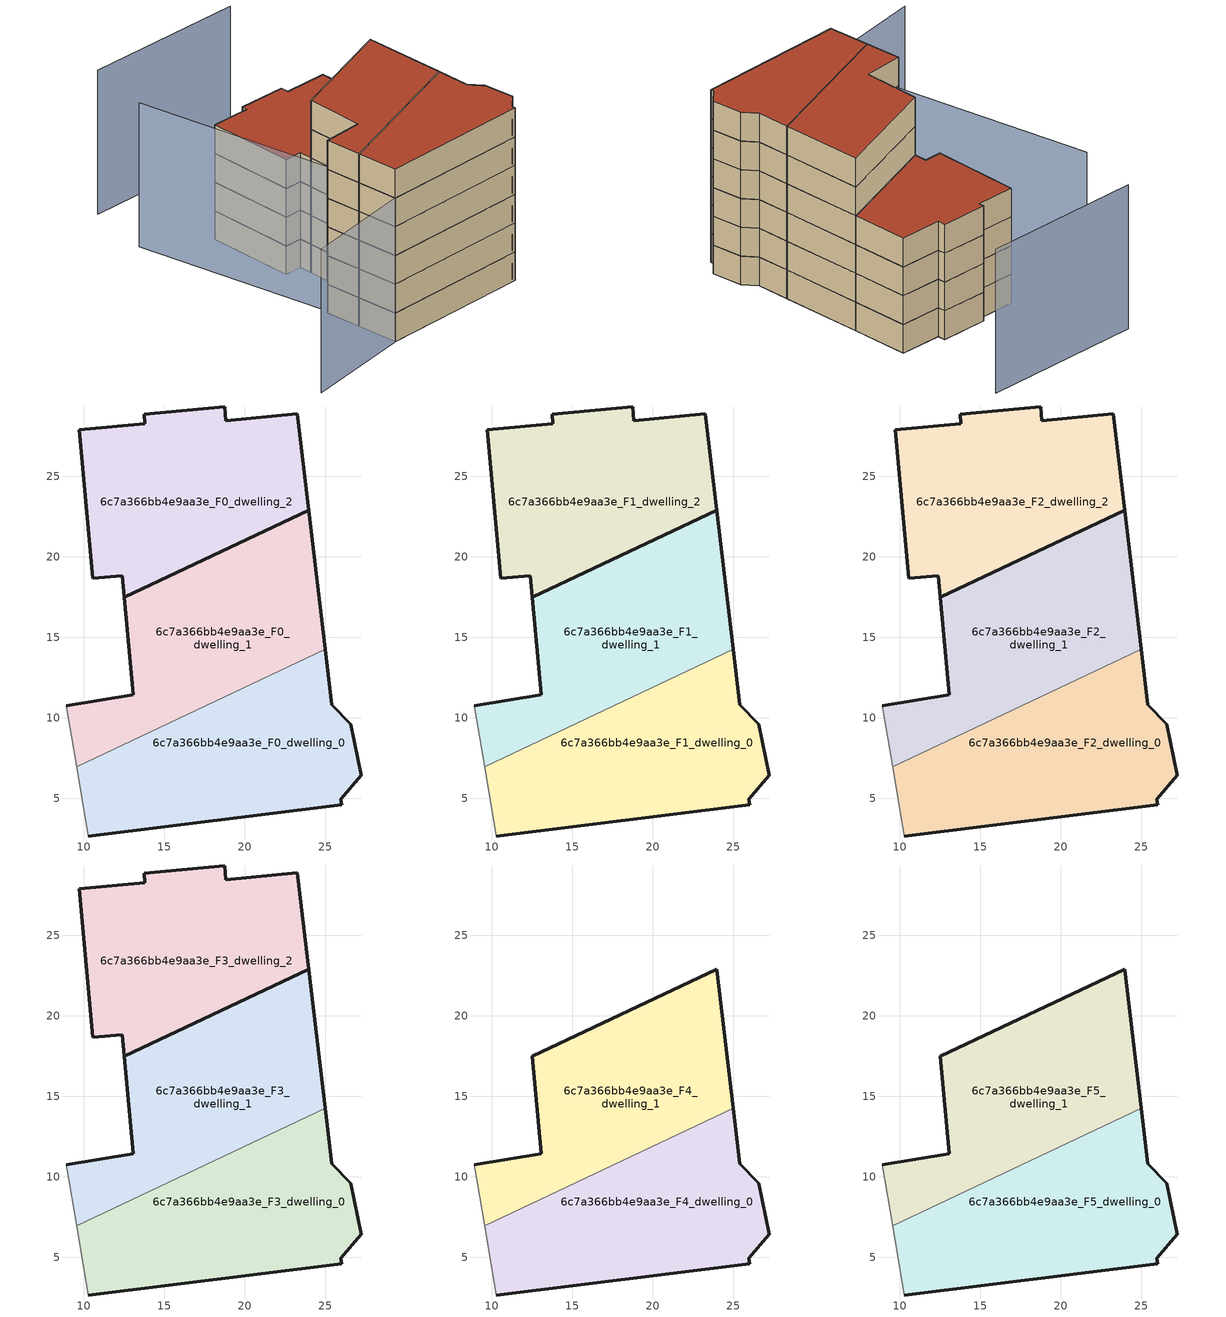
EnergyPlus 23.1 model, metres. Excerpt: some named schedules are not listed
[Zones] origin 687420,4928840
6c7a366bb4e9aa3e_F0_dwelling_0
 floor ground (EU_floor_Construction): 26.02,4.59 25.96,4.93 27.23,6.42 26.58,9.59 25.4,10.83 24.99,14.26 9.55,6.98 10.27,2.67 z0
 wall outside (EU_wall_Construction): 24.99,14.26 25.4,10.83 26.58,9.59 27.23,6.42 25.96,4.93 26.02,4.59 10.27,2.67 z0:3
 wall adiabatic (EU_wall_Construction): 10.27,2.67 9.55,6.98 z0:3
 wall to 6c7a366bb4e9aa3e_F0_dwelling_1 (EU_wall_Construction): 9.54,6.98 24.99,14.26 z0:3
6c7a366bb4e9aa3e_F0_dwelling_1
 floor ground (EU_floor_Construction): 24.99,14.26 23.97,22.91 12.52,17.51 13.08,11.42 8.91,10.76 9.55,6.98 z0
 wall outside (EU_wall_Construction): 8.91,10.76 13.08,11.42 12.52,17.51 23.97,22.91 24.99,14.26 z0:3
 wall adiabatic (EU_wall_Construction): 9.55,6.98 8.91,10.76 z0:3
6c7a366bb4e9aa3e_F0_dwelling_2
 floor ground (EU_floor_Construction): 23.97,22.91 23.27,28.88 18.83,28.47 18.75,29.32 13.74,28.86 13.79,28.28 9.71,27.91 10.56,18.67 12.4,18.84 12.52,17.51 z0
 wall outside (EU_wall_Construction): 9.71,27.91 13.79,28.28 13.74,28.86 18.75,29.32 18.83,28.47 23.27,28.88 23.97,22.91 12.52,17.51 12.4,18.84 10.56,18.67 9.71,27.91 z0:3
6c7a366bb4e9aa3e_F1_dwelling_0
 floor to 6c7a366bb4e9aa3e_F0_dwelling_0 (EU_floor_Construction): 26.02,4.59 25.96,4.93 27.23,6.42 26.58,9.59 25.4,10.83 24.99,14.26 9.54,6.98 10.27,2.67 z3
 wall outside (EU_wall_Construction): 24.99,14.26 25.4,10.83 26.58,9.59 27.23,6.42 25.96,4.93 26.02,4.59 10.27,2.67 z3:6
 wall adiabatic (EU_wall_Construction): 10.27,2.67 9.55,6.98 z3:6
 wall to 6c7a366bb4e9aa3e_F1_dwelling_1 (EU_wall_Construction): 9.54,6.98 24.99,14.26 z3:6
6c7a366bb4e9aa3e_F1_dwelling_1
 floor to 6c7a366bb4e9aa3e_F0_dwelling_1 (EU_floor_Construction): 24.99,14.26 23.97,22.91 12.52,17.51 13.08,11.42 8.91,10.76 9.54,6.98 z3
 wall outside (EU_wall_Construction): 8.91,10.76 13.08,11.42 12.52,17.51 23.97,22.91 24.99,14.26 z3:6
 wall adiabatic (EU_wall_Construction): 9.55,6.98 8.91,10.76 z3:6
6c7a366bb4e9aa3e_F1_dwelling_2
 floor to 6c7a366bb4e9aa3e_F0_dwelling_2 (EU_floor_Construction): 23.97,22.91 23.27,28.88 18.83,28.47 18.75,29.32 13.74,28.86 13.79,28.28 9.71,27.91 10.56,18.67 12.4,18.84 12.52,17.51 z3
 wall outside (EU_wall_Construction): 9.71,27.91 13.79,28.28 13.74,28.86 18.75,29.32 18.83,28.47 23.27,28.88 23.97,22.91 12.52,17.51 12.4,18.84 10.56,18.67 9.71,27.91 z3:6
6c7a366bb4e9aa3e_F2_dwelling_0
 floor to 6c7a366bb4e9aa3e_F1_dwelling_0 (EU_floor_Construction): 26.02,4.59 25.96,4.93 27.23,6.42 26.58,9.59 25.4,10.83 24.99,14.26 9.54,6.98 10.27,2.67 z6
 wall outside (EU_wall_Construction): 24.99,14.26 25.4,10.83 26.58,9.59 27.23,6.42 25.96,4.93 26.02,4.59 10.27,2.67 z6:9
 wall adiabatic (EU_wall_Construction): 10.27,2.67 9.55,6.98 z6:9
 wall to 6c7a366bb4e9aa3e_F2_dwelling_1 (EU_wall_Construction): 9.54,6.98 24.99,14.26 z6:9
6c7a366bb4e9aa3e_F2_dwelling_1
 floor to 6c7a366bb4e9aa3e_F1_dwelling_1 (EU_floor_Construction): 24.99,14.26 23.97,22.91 12.52,17.51 13.08,11.42 8.91,10.76 9.54,6.98 z6
 wall outside (EU_wall_Construction): 8.91,10.76 13.08,11.42 12.52,17.51 23.97,22.91 24.99,14.26 z6:9
 wall adiabatic (EU_wall_Construction): 9.55,6.98 8.91,10.76 z6:9
6c7a366bb4e9aa3e_F2_dwelling_2
 floor to 6c7a366bb4e9aa3e_F1_dwelling_2 (EU_floor_Construction): 23.97,22.91 23.27,28.88 18.83,28.47 18.75,29.32 13.74,28.86 13.79,28.28 9.71,27.91 10.56,18.67 12.4,18.84 12.52,17.51 z6
 wall outside (EU_wall_Construction): 9.71,27.91 13.79,28.28 13.74,28.86 18.75,29.32 18.83,28.47 23.27,28.88 23.97,22.91 12.52,17.51 12.4,18.84 10.56,18.67 9.71,27.91 z6:9
6c7a366bb4e9aa3e_F3_dwelling_0
 floor to 6c7a366bb4e9aa3e_F2_dwelling_0 (EU_floor_Construction): 26.02,4.59 25.96,4.93 27.23,6.42 26.58,9.59 25.4,10.83 24.99,14.26 9.54,6.98 10.27,2.67 z9
 wall outside (EU_wall_Construction): 24.99,14.26 25.4,10.83 26.58,9.59 27.23,6.42 25.96,4.93 26.02,4.59 10.27,2.67 z9:12
 wall adiabatic (EU_wall_Construction): 10.27,2.67 9.55,6.98 z9:12
 wall to 6c7a366bb4e9aa3e_F3_dwelling_1 (EU_wall_Construction): 9.54,6.98 24.99,14.26 z9:12
6c7a366bb4e9aa3e_F3_dwelling_1
 floor to 6c7a366bb4e9aa3e_F2_dwelling_1 (EU_floor_Construction): 24.99,14.26 23.97,22.91 12.52,17.51 13.08,11.42 8.91,10.76 9.54,6.98 z9
 wall outside (EU_wall_Construction): 8.91,10.76 13.08,11.42 12.52,17.51 23.97,22.91 24.99,14.26 z9:12
 wall adiabatic (EU_wall_Construction): 9.55,6.98 8.91,10.76 z9:12
6c7a366bb4e9aa3e_F3_dwelling_2
 floor to 6c7a366bb4e9aa3e_F2_dwelling_2 (EU_floor_Construction): 23.97,22.91 23.27,28.88 18.83,28.47 18.75,29.32 13.74,28.86 13.79,28.28 9.71,27.91 10.56,18.67 12.4,18.84 12.52,17.51 z9
 wall outside (EU_wall_Construction): 9.71,27.91 13.79,28.28 13.74,28.86 18.75,29.32 18.83,28.47 23.27,28.88 23.97,22.91 12.52,17.51 12.4,18.84 10.56,18.67 9.71,27.91 z9:12
 roof outside (EU_roof_Construction): 23.27,28.88 23.97,22.91 12.52,17.51 12.4,18.84 10.56,18.67 9.71,27.91 13.79,28.28 13.74,28.86 18.75,29.32 18.83,28.47 z12
6c7a366bb4e9aa3e_F4_dwelling_0
 floor to 6c7a366bb4e9aa3e_F3_dwelling_0 (EU_floor_Construction): 26.02,4.59 25.96,4.93 27.23,6.42 26.58,9.59 25.4,10.83 24.99,14.26 9.54,6.98 10.27,2.67 z12
 wall outside (EU_wall_Construction): 24.99,14.26 25.4,10.83 26.58,9.59 27.23,6.42 25.96,4.93 26.02,4.59 10.27,2.67 z12:15
 wall adiabatic (EU_wall_Construction): 10.27,2.67 9.55,6.98 z12:15
 wall to 6c7a366bb4e9aa3e_F4_dwelling_1 (EU_wall_Construction): 9.54,6.98 24.99,14.26 z12:15
6c7a366bb4e9aa3e_F4_dwelling_1
 floor to 6c7a366bb4e9aa3e_F3_dwelling_1 (EU_floor_Construction): 24.99,14.26 23.97,22.91 12.52,17.51 13.08,11.42 8.91,10.76 9.54,6.98 z12
 wall outside (EU_wall_Construction): 8.91,10.76 13.08,11.42 12.52,17.51 23.97,22.91 24.99,14.26 z12:15
 wall adiabatic (EU_wall_Construction): 9.55,6.98 8.91,10.76 z12:15
6c7a366bb4e9aa3e_F5_dwelling_0
 floor to 6c7a366bb4e9aa3e_F4_dwelling_0 (EU_floor_Construction): 26.02,4.59 25.96,4.93 27.23,6.42 26.58,9.59 25.4,10.83 24.99,14.26 9.54,6.98 10.27,2.67 z15
 wall outside (EU_wall_Construction): 24.99,14.26 25.4,10.83 26.58,9.59 27.23,6.42 25.96,4.93 26.02,4.59 10.27,2.67 z15:18
 wall adiabatic (EU_wall_Construction): 10.27,2.67 9.55,6.98 z15:18
 wall to 6c7a366bb4e9aa3e_F5_dwelling_1 (EU_wall_Construction): 9.54,6.98 24.99,14.26 z15:18
 roof outside (EU_roof_Construction): 24.99,14.26 25.4,10.83 26.58,9.59 27.23,6.42 25.96,4.93 26.02,4.59 10.27,2.67 9.55,6.98 z18
6c7a366bb4e9aa3e_F5_dwelling_1
 floor to 6c7a366bb4e9aa3e_F4_dwelling_1 (EU_floor_Construction): 24.99,14.26 23.97,22.91 12.52,17.51 13.08,11.42 8.91,10.76 9.54,6.98 z15
 wall outside (EU_wall_Construction): 8.91,10.76 13.08,11.42 12.52,17.51 23.97,22.91 24.99,14.26 z15:18
 wall adiabatic (EU_wall_Construction): 9.55,6.98 8.91,10.76 z15:18
 roof outside (EU_roof_Construction): 23.97,22.91 24.99,14.26 9.55,6.98 8.91,10.76 13.08,11.42 12.52,17.51 z18
shading: 3.56,31.27 11.4,2.98 / 11.4,2.98 -1,-0.46 / 21.47,39.99 4.5,38.33 z0:15
[Building]
EU S2 Campaign: North Axis=0; Terrain=City; Solar Distribution=FullExterior
[Site:Location]
Bologna: Latitude=44.5; Longitude=11.25; Time Zone=1; Elevation=37
[SizingPeriod:WeatherFileDays]
AnnualSizingPeriod: Begin Month=1; Begin Day of Month=1; End Month=12; End Day of Month=31; Day of Week for Start Day=Monday; Use Weather File Daylight Saving Period=No; Use Weather File Rain and Snow Indicators=No
[MATERIAL]
EU_InternalMass_Material: Roughness=MediumRough; Thickness=0.1; Conductivity=1; Density=1800; Specific Heat=900; Thermal Absorptance=0.9; Solar Absorptance=0.7; Visible Absorptance=0.7
[MATERIAL:NOMASS] Roughness=MediumRough; Thermal Absorptance=0.9; Solar Absorptance=0.7; Visible Absorptance=0.7
Name | Thermal Resistance
EU_wall_NoMass | 0.905828
EU_roof_NoMass | 0.37593
EU_floor_NoMass | 0.67114
[CONSTRUCTION]
EU_wall_Construction: EU_wall_NoMass
EU_roof_Construction: EU_roof_NoMass
EU_floor_Construction: EU_floor_NoMass
EU_InternalMass_Construction: EU_InternalMass_Material
[ZONE] Type=1; Multiplier=1; Ceiling Height=autocalculate; Floor Area=autocalculate; Part of Total Floor Area=Yes
Name | Volume
6c7a366bb4e9aa3e_F0_dwelling_0; 6c7a366bb4e9aa3e_F1_dwelling_0; 6c7a366bb4e9aa3e_F2_dwelling_0; 6c7a366bb4e9aa3e_F3_dwelling_0; 6c7a366bb4e9aa3e_F4_dwelling_0; 6c7a366bb4e9aa3e_F5_dwelling_0 | 356.495
6c7a366bb4e9aa3e_F0_dwelling_1 | 356.501
6c7a366bb4e9aa3e_F1_dwelling_1; 6c7a366bb4e9aa3e_F2_dwelling_1; 6c7a366bb4e9aa3e_F3_dwelling_1; 6c7a366bb4e9aa3e_F4_dwelling_1; 6c7a366bb4e9aa3e_F5_dwelling_1; 6c7a366bb4e9aa3e_F1_dwelling_2; 6c7a366bb4e9aa3e_F2_dwelling_2; 6c7a366bb4e9aa3e_F3_dwelling_2 | 356.5
6c7a366bb4e9aa3e_F0_dwelling_2 | 356.499
[INTERNALMASS] Construction=EU_InternalMass_Construction
Name | Zone or ZoneList | Surface Area
6c7a366bb4e9aa3e_F0_dwelling_0_EU_InternalMass | 6c7a366bb4e9aa3e_F0_dwelling_0 | 118.832
6c7a366bb4e9aa3e_F0_dwelling_1_EU_InternalMass | 6c7a366bb4e9aa3e_F0_dwelling_1 | 118.833
6c7a366bb4e9aa3e_F0_dwelling_2_EU_InternalMass | 6c7a366bb4e9aa3e_F0_dwelling_2 | 118.833
6c7a366bb4e9aa3e_F1_dwelling_0_EU_InternalMass | 6c7a366bb4e9aa3e_F1_dwelling_0 | 118.832
6c7a366bb4e9aa3e_F1_dwelling_1_EU_InternalMass | 6c7a366bb4e9aa3e_F1_dwelling_1 | 118.833
6c7a366bb4e9aa3e_F1_dwelling_2_EU_InternalMass | 6c7a366bb4e9aa3e_F1_dwelling_2 | 118.833
6c7a366bb4e9aa3e_F2_dwelling_0_EU_InternalMass | 6c7a366bb4e9aa3e_F2_dwelling_0 | 118.832
6c7a366bb4e9aa3e_F2_dwelling_1_EU_InternalMass | 6c7a366bb4e9aa3e_F2_dwelling_1 | 118.833
6c7a366bb4e9aa3e_F2_dwelling_2_EU_InternalMass | 6c7a366bb4e9aa3e_F2_dwelling_2 | 118.833
6c7a366bb4e9aa3e_F3_dwelling_0_EU_InternalMass | 6c7a366bb4e9aa3e_F3_dwelling_0 | 118.832
6c7a366bb4e9aa3e_F3_dwelling_1_EU_InternalMass | 6c7a366bb4e9aa3e_F3_dwelling_1 | 118.833
6c7a366bb4e9aa3e_F3_dwelling_2_EU_InternalMass | 6c7a366bb4e9aa3e_F3_dwelling_2 | 118.833
6c7a366bb4e9aa3e_F4_dwelling_0_EU_InternalMass | 6c7a366bb4e9aa3e_F4_dwelling_0 | 178.243
6c7a366bb4e9aa3e_F4_dwelling_1_EU_InternalMass | 6c7a366bb4e9aa3e_F4_dwelling_1 | 178.244
6c7a366bb4e9aa3e_F5_dwelling_0_EU_InternalMass | 6c7a366bb4e9aa3e_F5_dwelling_0 | 178.243
6c7a366bb4e9aa3e_F5_dwelling_1_EU_InternalMass | 6c7a366bb4e9aa3e_F5_dwelling_1 | 178.244
[OTHEREQUIPMENT] Fuel Type=Electricity; Design Level Calculation Method=Watts/Area; Power per Zone Floor Area=1; Fraction Latent=0; Fraction Radiant=0; Fraction Lost=0; Carbon Dioxide Generation Rate=0; EndUse Subcategory=EU_Step8_InternalGains
Name | Zone or ZoneList or Space or SpaceList | Schedule
EU_Step8_InternalGain_6c7a366bb4e9aa3e_F0_dwelling_0_f000 | 6c7a366bb4e9aa3e_F0_dwelling_0 | EU_Step8_GainSchedule_6c7a366bb4e9aa3e_F0_dwelling_0_f000
EU_Step8_InternalGain_6c7a366bb4e9aa3e_F0_dwelling_1_f000 | 6c7a366bb4e9aa3e_F0_dwelling_1 | EU_Step8_GainSchedule_6c7a366bb4e9aa3e_F0_dwelling_1_f000
EU_Step8_InternalGain_6c7a366bb4e9aa3e_F0_dwelling_2_f000 | 6c7a366bb4e9aa3e_F0_dwelling_2 | EU_Step8_GainSchedule_6c7a366bb4e9aa3e_F0_dwelling_2_f000
EU_Step8_InternalGain_6c7a366bb4e9aa3e_F1_dwelling_0_f000 | 6c7a366bb4e9aa3e_F1_dwelling_0 | EU_Step8_GainSchedule_6c7a366bb4e9aa3e_F1_dwelling_0_f000
EU_Step8_InternalGain_6c7a366bb4e9aa3e_F1_dwelling_1_f000 | 6c7a366bb4e9aa3e_F1_dwelling_1 | EU_Step8_GainSchedule_6c7a366bb4e9aa3e_F1_dwelling_1_f000
EU_Step8_InternalGain_6c7a366bb4e9aa3e_F1_dwelling_2_f000 | 6c7a366bb4e9aa3e_F1_dwelling_2 | EU_Step8_GainSchedule_6c7a366bb4e9aa3e_F1_dwelling_2_f000
EU_Step8_InternalGain_6c7a366bb4e9aa3e_F2_dwelling_0_f000 | 6c7a366bb4e9aa3e_F2_dwelling_0 | EU_Step8_GainSchedule_6c7a366bb4e9aa3e_F2_dwelling_0_f000
EU_Step8_InternalGain_6c7a366bb4e9aa3e_F2_dwelling_1_f000 | 6c7a366bb4e9aa3e_F2_dwelling_1 | EU_Step8_GainSchedule_6c7a366bb4e9aa3e_F2_dwelling_1_f000
EU_Step8_InternalGain_6c7a366bb4e9aa3e_F2_dwelling_2_f000 | 6c7a366bb4e9aa3e_F2_dwelling_2 | EU_Step8_GainSchedule_6c7a366bb4e9aa3e_F2_dwelling_2_f000
EU_Step8_InternalGain_6c7a366bb4e9aa3e_F3_dwelling_0_f000 | 6c7a366bb4e9aa3e_F3_dwelling_0 | EU_Step8_GainSchedule_6c7a366bb4e9aa3e_F3_dwelling_0_f000
EU_Step8_InternalGain_6c7a366bb4e9aa3e_F3_dwelling_1_f000 | 6c7a366bb4e9aa3e_F3_dwelling_1 | EU_Step8_GainSchedule_6c7a366bb4e9aa3e_F3_dwelling_1_f000
EU_Step8_InternalGain_6c7a366bb4e9aa3e_F3_dwelling_2_f000 | 6c7a366bb4e9aa3e_F3_dwelling_2 | EU_Step8_GainSchedule_6c7a366bb4e9aa3e_F3_dwelling_2_f000
EU_Step8_InternalGain_6c7a366bb4e9aa3e_F4_dwelling_0_f000 | 6c7a366bb4e9aa3e_F4_dwelling_0 | EU_Step8_GainSchedule_6c7a366bb4e9aa3e_F4_dwelling_0_f000
EU_Step8_InternalGain_6c7a366bb4e9aa3e_F4_dwelling_1_f000 | 6c7a366bb4e9aa3e_F4_dwelling_1 | EU_Step8_GainSchedule_6c7a366bb4e9aa3e_F4_dwelling_1_f000
EU_Step8_InternalGain_6c7a366bb4e9aa3e_F5_dwelling_0_f000 | 6c7a366bb4e9aa3e_F5_dwelling_0 | EU_Step8_GainSchedule_6c7a366bb4e9aa3e_F5_dwelling_0_f000
EU_Step8_InternalGain_6c7a366bb4e9aa3e_F5_dwelling_1_f000 | 6c7a366bb4e9aa3e_F5_dwelling_1 | EU_Step8_GainSchedule_6c7a366bb4e9aa3e_F5_dwelling_1_f000
[ZONEVENTILATION:DESIGNFLOWRATE] Schedule=EU_AlwaysOn; Design Flow Rate Calculation Method=AirChanges/Hour; Air Changes per Hour=0.73129; Ventilation Type=Natural; Fan Pressure Rise=0; Fan Total Efficiency=1; Constant Term Coefficient=1; Temperature Term Coefficient=0; Velocity Term Coefficient=0; Velocity Squared Term Coefficient=0; Minimum Indoor Temperature=-100; Maximum Indoor Temperature=100; Delta Temperature=-100; Minimum Outdoor Temperature=-100; Maximum Outdoor Temperature=100; Maximum Wind Speed=40
Name | Zone or ZoneList or Space or SpaceList
EU_ConstantAir_6c7a366bb4e9aa3e_F0_dwelling_0 | 6c7a366bb4e9aa3e_F0_dwelling_0
EU_ConstantAir_6c7a366bb4e9aa3e_F0_dwelling_1 | 6c7a366bb4e9aa3e_F0_dwelling_1
EU_ConstantAir_6c7a366bb4e9aa3e_F0_dwelling_2 | 6c7a366bb4e9aa3e_F0_dwelling_2
EU_ConstantAir_6c7a366bb4e9aa3e_F1_dwelling_0 | 6c7a366bb4e9aa3e_F1_dwelling_0
EU_ConstantAir_6c7a366bb4e9aa3e_F1_dwelling_1 | 6c7a366bb4e9aa3e_F1_dwelling_1
EU_ConstantAir_6c7a366bb4e9aa3e_F1_dwelling_2 | 6c7a366bb4e9aa3e_F1_dwelling_2
EU_ConstantAir_6c7a366bb4e9aa3e_F2_dwelling_0 | 6c7a366bb4e9aa3e_F2_dwelling_0
EU_ConstantAir_6c7a366bb4e9aa3e_F2_dwelling_1 | 6c7a366bb4e9aa3e_F2_dwelling_1
EU_ConstantAir_6c7a366bb4e9aa3e_F2_dwelling_2 | 6c7a366bb4e9aa3e_F2_dwelling_2
EU_ConstantAir_6c7a366bb4e9aa3e_F3_dwelling_0 | 6c7a366bb4e9aa3e_F3_dwelling_0
EU_ConstantAir_6c7a366bb4e9aa3e_F3_dwelling_1 | 6c7a366bb4e9aa3e_F3_dwelling_1
EU_ConstantAir_6c7a366bb4e9aa3e_F3_dwelling_2 | 6c7a366bb4e9aa3e_F3_dwelling_2
EU_ConstantAir_6c7a366bb4e9aa3e_F4_dwelling_0 | 6c7a366bb4e9aa3e_F4_dwelling_0
EU_ConstantAir_6c7a366bb4e9aa3e_F4_dwelling_1 | 6c7a366bb4e9aa3e_F4_dwelling_1
EU_ConstantAir_6c7a366bb4e9aa3e_F5_dwelling_0 | 6c7a366bb4e9aa3e_F5_dwelling_0
EU_ConstantAir_6c7a366bb4e9aa3e_F5_dwelling_1 | 6c7a366bb4e9aa3e_F5_dwelling_1
[HVACTEMPLATE:THERMOSTAT] Constant Heating Setpoint=20; Constant Cooling Setpoint=50
EU_HeatOnly_6c7a366bb4e9aa3e_F0_dwelling_0; EU_HeatOnly_6c7a366bb4e9aa3e_F0_dwelling_1; EU_HeatOnly_6c7a366bb4e9aa3e_F0_dwelling_2; EU_HeatOnly_6c7a366bb4e9aa3e_F1_dwelling_0; EU_HeatOnly_6c7a366bb4e9aa3e_F1_dwelling_1; EU_HeatOnly_6c7a366bb4e9aa3e_F1_dwelling_2; EU_HeatOnly_6c7a366bb4e9aa3e_F2_dwelling_0; EU_HeatOnly_6c7a366bb4e9aa3e_F2_dwelling_1; EU_HeatOnly_6c7a366bb4e9aa3e_F2_dwelling_2; EU_HeatOnly_6c7a366bb4e9aa3e_F3_dwelling_0; EU_HeatOnly_6c7a366bb4e9aa3e_F3_dwelling_1; EU_HeatOnly_6c7a366bb4e9aa3e_F3_dwelling_2; EU_HeatOnly_6c7a366bb4e9aa3e_F4_dwelling_0; EU_HeatOnly_6c7a366bb4e9aa3e_F4_dwelling_1; EU_HeatOnly_6c7a366bb4e9aa3e_F5_dwelling_0; EU_HeatOnly_6c7a366bb4e9aa3e_F5_dwelling_1
[HVACTEMPLATE:ZONE:IDEALLOADSAIRSYSTEM] System Availability Schedule=EU_AlwaysOn; Maximum Heating Supply Air Temperature=50; Minimum Cooling Supply Air Temperature=13; Maximum Heating Supply Air Humidity Ratio=0.0156; Minimum Cooling Supply Air Humidity Ratio=0.0077; Heating Limit=NoLimit; Cooling Limit=NoLimit; Heating Availability Schedule=EU_AlwaysOn; Cooling Availability Schedule=EU_CoolingOff; Dehumidification Control Type=ConstantSensibleHeatRatio; Cooling Sensible Heat Ratio=0.7; Dehumidification Setpoint=60; Humidification Control Type=None; Humidification Setpoint=30; Outdoor Air Method=None; Outdoor Air Flow Rate per Person=0.00944; Outdoor Air Flow Rate per Zone Floor Area=0; Outdoor Air Flow Rate per Zone=0; Demand Controlled Ventilation Type=None; Outdoor Air Economizer Type=NoEconomizer; Heat Recovery Type=None; Sensible Heat Recovery Effectiveness=0.7; Latent Heat Recovery Effectiveness=0.65
Name | Template Thermostat
6c7a366bb4e9aa3e_F0_dwelling_0 | EU_HeatOnly_6c7a366bb4e9aa3e_F0_dwelling_0
6c7a366bb4e9aa3e_F0_dwelling_1 | EU_HeatOnly_6c7a366bb4e9aa3e_F0_dwelling_1
6c7a366bb4e9aa3e_F0_dwelling_2 | EU_HeatOnly_6c7a366bb4e9aa3e_F0_dwelling_2
